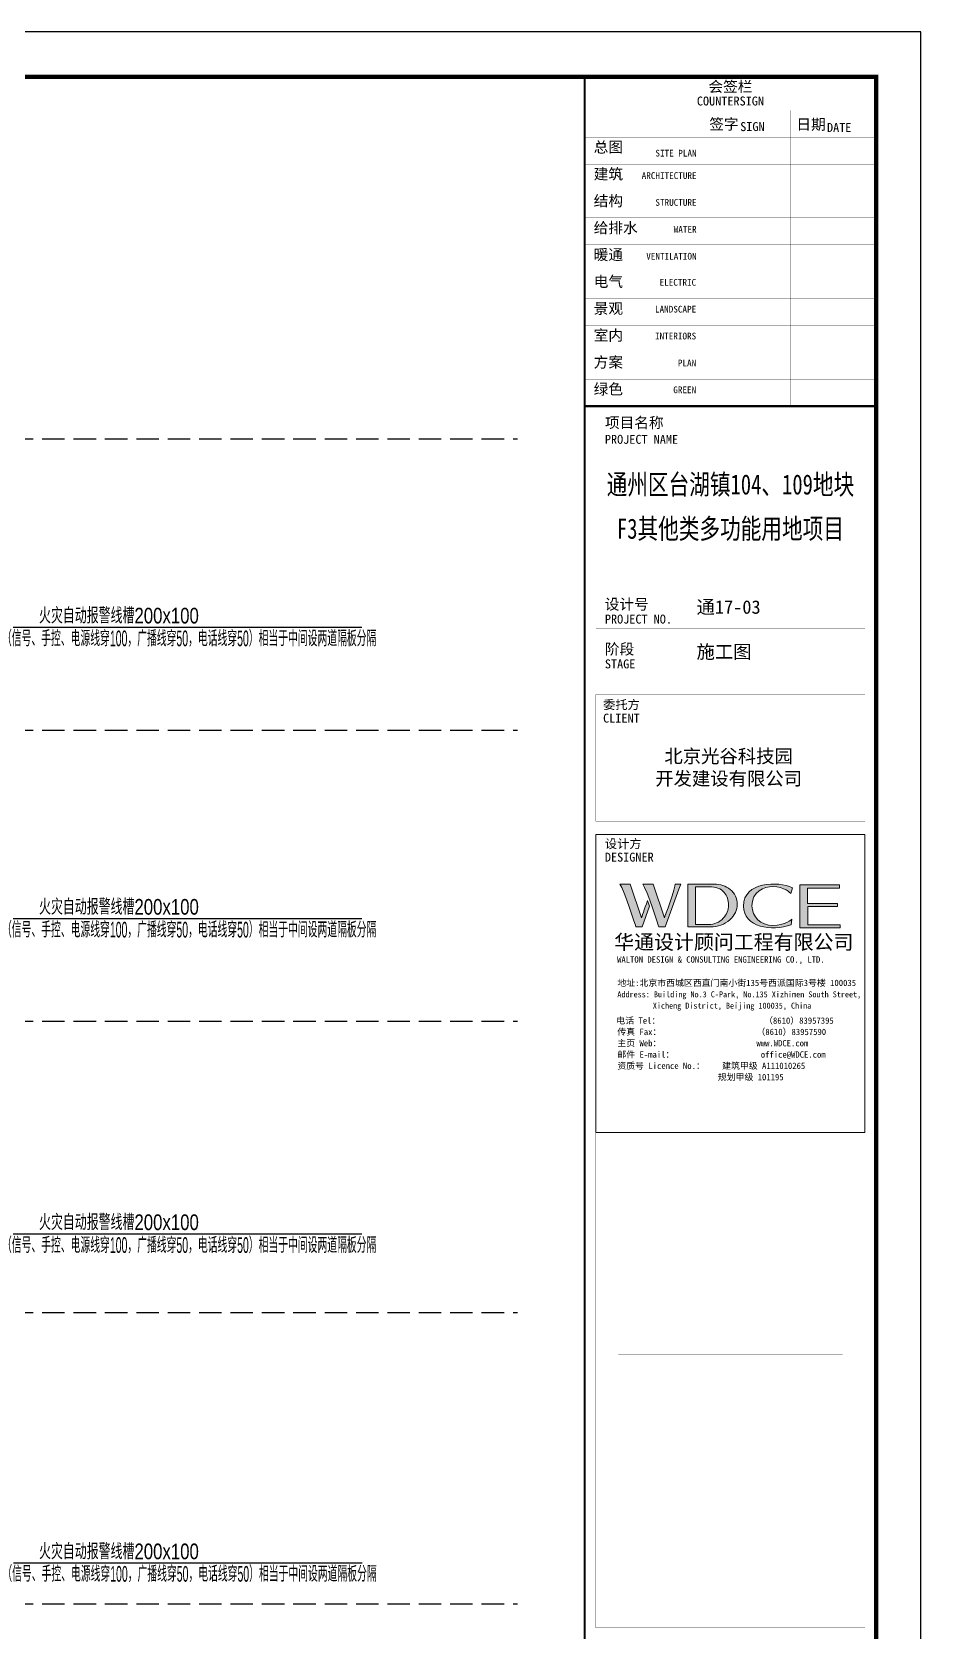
# Model space of a CAD drawing. Extents: x 169898 to 274998, y 61454 to 361069.
# Drawn here: x 255171 to 274998, y 226124 to 261813 of the extents above; entities that cross this region are included whole.
import ezdxf
from ezdxf.enums import TextEntityAlignment as Align

# ---------------------------------------------------------------- set-up
doc = ezdxf.new("R2010")
doc.units = 0
doc.header["$LTSCALE"] = 1000
doc.header["$MEASUREMENT"] = 0
doc.linetypes.add('CONTINOUS', pattern=[0])
doc.linetypes.add('DASH', pattern=[0.35, 0.25, -0.1])
doc.layers.get('0').update_dxf_attribs({"linetype": 'CONTINUOUS'})
doc.layers.get('Defpoints').update_dxf_attribs({"linetype": 'CONTINUOUS'})
for name, color, linetype in [('LAYER1', 7, 'CONTINOUS'), ('SIG_TEXT', 7, 'CONTINUOUS'), ('TEL_TITLE', 7, 'CONTINUOUS')]:
    doc.layers.add(name, color=color, linetype=linetype)
doc.styles.add('_HZTXT', font='ROS', dxfattribs={"width": 0.8, "bigfont": 'JD'})
doc.styles.add('hwxh', font='STXIHEI.TTF')
doc.styles.add('华文细黑', font='STXIHEI.TTF', dxfattribs={"height": 10})

# ---------------------------------------------------------------- blocks, each defined once
blk = doc.blocks.new('logo2')
h = blk.add_hatch(color=7)
h.paths.add_polyline_path([(19.02, -7.36), (15.84, -7.36), (15.84, -3.97), (18.97, -3.97), (18.97, -4.24), (16.46, -4.24), (16.46, -5.45), (18.81, -5.45), (18.81, -5.69), (16.47, -5.69), (16.47, -7.12), (19.02, -7.12)])
edge = h.paths.add_edge_path()
edge.add_spline(control_points=[(15.26, -4.21), (15.26, -4.21), (15.13, -4.65), (15.13, -4.65), (15.13, -4.65), (14.62, -4.1), (13.73, -4.1), (13.04, -4.1), (12.07, -4.54), (12.08, -5.62), (12.08, -6.49), (12.77, -7.16), (13.73, -7.17), (14.66, -7.17), (15.23, -6.68), (15.23, -6.68), (15.23, -6.68), (15.16, -7.11), (15.16, -7.11), (13.63, -7.7), (11.42, -7.29), (11.41, -5.64), (11.4, -3.72), (14.16, -3.66), (15.26, -4.21)], knot_values=[0, 0, 0, 0, 1, 1, 1, 2, 2, 2, 3, 3, 3, 4, 4, 4, 5, 5, 5, 6, 6, 6, 7, 7, 7, 8, 8, 8, 8], degree=3, periodic=0)
edge = h.paths.add_edge_path(flags=16)
edge.add_spline(control_points=[(10.23, -5.57), (10.23, -5.16), (10.12, -4.83), (9.9, -4.58), (9.63, -4.27), (9.23, -4.12), (8.69, -4.12), (8.69, -4.12), (7.64, -4.12), (7.64, -4.12), (7.64, -4.12), (7.64, -7.1), (7.64, -7.1), (7.64, -7.1), (8.66, -7.1), (8.66, -7.1), (9.13, -7.1), (9.52, -6.93), (9.82, -6.6), (10.09, -6.31), (10.23, -5.96), (10.23, -5.57)], knot_values=[0, 0, 0, 0, 1, 1, 1, 2, 2, 2, 3, 3, 3, 4, 4, 4, 5, 5, 5, 6, 6, 6, 7, 7, 7, 7], degree=3, periodic=0)
edge = h.paths.add_edge_path()
edge.add_spline(control_points=[(10.92, -5.51), (10.92, -5.96), (10.72, -6.37), (10.34, -6.72), (9.92, -7.1), (9.41, -7.29), (8.82, -7.29), (8.82, -7.29), (7.03, -7.29), (7.03, -7.29), (7.03, -7.29), (7.03, -3.92), (7.03, -3.92), (7.03, -3.92), (9.1, -3.92), (9.1, -3.92), (9.59, -3.92), (10.01, -4.06), (10.36, -4.34), (10.73, -4.64), (10.92, -5.03), (10.92, -5.51)], knot_values=[0, 0, 0, 0, 1, 1, 1, 2, 2, 2, 3, 3, 3, 4, 4, 4, 5, 5, 5, 6, 6, 6, 7, 7, 7, 7], degree=3, periodic=0)
at = {"lineweight": 0}
blk.add_lwpolyline([(19.02, -7.36), (15.84, -7.36), (15.84, -3.97), (18.97, -3.97), (18.97, -4.24), (16.46, -4.24), (16.46, -5.45), (18.81, -5.45), (18.81, -5.69), (16.47, -5.69), (16.47, -7.12), (19.02, -7.12), (19.02, -7.36)], dxfattribs=at)
for points, knots in [([(15.26, -4.21), (15.26, -4.21), (15.13, -4.65), (15.13, -4.65), (15.13, -4.65), (14.62, -4.1), (13.73, -4.1), (13.04, -4.1), (12.07, -4.54), (12.08, -5.62), (12.08, -6.49), (12.77, -7.16), (13.73, -7.17), (14.66, -7.17), (15.23, -6.68), (15.23, -6.68), (15.23, -6.68), (15.16, -7.11), (15.16, -7.11), (13.63, -7.7), (11.42, -7.29), (11.41, -5.64), (11.4, -3.72), (14.16, -3.66), (15.26, -4.21)], [0, 0, 0, 0, 1, 1, 1, 2, 2, 2, 3, 3, 3, 4, 4, 4, 5, 5, 5, 6, 6, 6, 7, 7, 7, 8, 8, 8, 8]), ([(10.92, -5.51), (10.92, -5.96), (10.72, -6.37), (10.34, -6.72), (9.92, -7.1), (9.41, -7.29), (8.82, -7.29), (8.82, -7.29), (7.03, -7.29), (7.03, -7.29), (7.03, -7.29), (7.03, -3.92), (7.03, -3.92), (7.03, -3.92), (9.1, -3.92), (9.1, -3.92), (9.59, -3.92), (10.01, -4.06), (10.36, -4.34), (10.73, -4.64), (10.92, -5.03), (10.92, -5.51)], [0, 0, 0, 0, 1, 1, 1, 2, 2, 2, 3, 3, 3, 4, 4, 4, 5, 5, 5, 6, 6, 6, 7, 7, 7, 7]), ([(10.23, -5.57), (10.23, -5.16), (10.12, -4.83), (9.9, -4.58), (9.63, -4.27), (9.23, -4.12), (8.69, -4.12), (8.69, -4.12), (7.64, -4.12), (7.64, -4.12), (7.64, -4.12), (7.64, -7.1), (7.64, -7.1), (7.64, -7.1), (8.66, -7.1), (8.66, -7.1), (9.13, -7.1), (9.52, -6.93), (9.82, -6.6), (10.09, -6.31), (10.23, -5.96), (10.23, -5.57)], [0, 0, 0, 0, 1, 1, 1, 2, 2, 2, 3, 3, 3, 4, 4, 4, 5, 5, 5, 6, 6, 6, 7, 7, 7, 7])]:
    blk.add_open_spline(points, degree=3, knots=knots, dxfattribs=at)
blk = doc.blocks.new('logo1')
h = blk.add_hatch(color=8)
edge = h.paths.add_edge_path()
edge.add_spline(control_points=[(3.86, -5.21), (3.63, -5.88), (3.39, -6.56), (3.39, -6.56), (3.39, -6.56), (2.5, -3.91), (2.5, -3.91), (2.5, -3.91), (1.8, -3.91), (1.69, -3.91), (2.02, -4.39), (2.95, -7.27), (2.95, -7.27), (2.95, -7.27), (3.44, -7.27), (3.44, -7.27), (3.44, -7.27), (4.03, -5.66), (4.03, -5.66), (4.03, -5.66), (3.86, -5.21), (3.86, -5.21)], knot_values=[0, 0, 0, 0, 1, 1, 1, 2, 2, 2, 3, 3, 3, 4, 4, 4, 5, 5, 5, 6, 6, 6, 7, 7, 7, 7], degree=3, periodic=0)
h = blk.add_hatch(color=7)
edge = h.paths.add_edge_path()
edge.add_spline(control_points=[(6.04, -3.91), (6.09, -4.1), (5.2, -6.56), (5.2, -6.56), (5.2, -6.56), (4.3, -3.91), (4.3, -3.91), (4.3, -3.91), (3.6, -3.91), (3.49, -3.91), (3.82, -4.39), (4.75, -7.27), (4.75, -7.27), (4.75, -7.27), (5.24, -7.27), (5.24, -7.27), (5.24, -7.27), (6.33, -4.3), (6.33, -4.3), (6.33, -4.3), (6.48, -3.91), (6.48, -3.91), (6.48, -3.91), (6.21, -3.91), (6.04, -3.91)], knot_values=[0, 0, 0, 0, 1, 1, 1, 2, 2, 2, 3, 3, 3, 4, 4, 4, 5, 5, 5, 6, 6, 6, 7, 7, 7, 8, 8, 8, 8], degree=3, periodic=0)
at = {"color": 8, "lineweight": 0}
blk.add_open_spline([(3.86, -5.21), (3.63, -5.88), (3.39, -6.56), (3.39, -6.56), (3.39, -6.56), (2.5, -3.91), (2.5, -3.91), (2.5, -3.91), (1.8, -3.91), (1.69, -3.91), (2.02, -4.39), (2.95, -7.27), (2.95, -7.27), (2.95, -7.27), (3.44, -7.27), (3.44, -7.27), (3.44, -7.27), (4.03, -5.66), (4.03, -5.66), (4.03, -5.66), (3.86, -5.21), (3.86, -5.21)], degree=3, knots=[0, 0, 0, 0, 1, 1, 1, 2, 2, 2, 3, 3, 3, 4, 4, 4, 5, 5, 5, 6, 6, 6, 7, 7, 7, 7], dxfattribs=at)
at = {"lineweight": 0}
blk.add_open_spline([(6.04, -3.91), (6.09, -4.1), (5.2, -6.56), (5.2, -6.56), (5.2, -6.56), (4.3, -3.91), (4.3, -3.91), (4.3, -3.91), (3.6, -3.91), (3.49, -3.91), (3.82, -4.39), (4.75, -7.27), (4.75, -7.27), (4.75, -7.27), (5.24, -7.27), (5.24, -7.27), (5.24, -7.27), (6.33, -4.3), (6.33, -4.3), (6.33, -4.3), (6.48, -3.91), (6.48, -3.91), (6.48, -3.91), (6.21, -3.91), (6.04, -3.91)], degree=3, knots=[0, 0, 0, 0, 1, 1, 1, 2, 2, 2, 3, 3, 3, 4, 4, 4, 5, 5, 5, 6, 6, 6, 7, 7, 7, 8, 8, 8, 8], dxfattribs=at)
blk.add_blockref('logo2', (0, 0))
blk = doc.blocks.new('时间-logo')
at = {"layer": 'Defpoints', "lineweight": 0}
blk.add_lwpolyline([(0, -23.46), (-21.17, -23.46), (-21.17, 0), (0, 0), (0, -23.46)], dxfattribs=at)
blk.add_blockref('logo1', (-20.97, 0))
at = {"style": 'hwxh'}
for s, height, p in [('华通设计顾问工程有限公司 ', 1.15, (-19.73, -9.05)), ('WALTON DESIGN & CONSULTING ENGINEERING CO., LTD.', 0.5, (-19.5, -10.1)), ('Address: Building No.3 C-Park, No.135 Xizhimen South Street, ', 0.47, (-19.48, -12.83)), ('地址:北京市西城区西直门南小街135号西派国际3号楼 100035', 0.5, (-19.48, -11.94)), ('Xicheng District, Beijing 100035, China ', 0.47, (-16.69, -13.72)), ('电话 Tel：                        （8610）83957395 ', 0.5, (-19.56, -14.91)), ('传真 Fax：                      （8610）83957590 ', 0.5, (-19.48, -15.8)), ('主页 Web：                      www.WDCE.com ', 0.5, (-19.48, -16.69)), ('邮件 E-mail：                    office@WDCE.com ', 0.5, (-19.48, -17.58)), ('资质号 Licence No.：    建筑甲级 A111010265 ', 0.5, (-19.48, -18.47)), ('   规划甲级 101195', 0.5, (-12.6, -19.36))]:
    blk.add_text(s, height=height, dxfattribs=at).set_placement(p)

msp = doc.modelspace()

# ---------------------------------------------------------------- linework, layer by layer
for p, q in [((254754, 248526), (262530, 248526)), ((254754, 242026), (262530, 242026)), ((254754, 234986), (262530, 234986)), ((254762, 227648), (262538, 227648))]:
    msp.add_line(p, q)
at = {"const_width": 50}
for points in [[(267498, 260813), (267498, 253463), (273998, 253463), (273998, 260813)], [(267498, 203413), (273998, 203413), (273998, 253463), (267498, 253463)]]:
    msp.add_lwpolyline(points, close=True, dxfattribs=at)
at = {"const_width": 5}
for points in [[(267498, 260063), (273998, 260063)], [(270084, 260063), (270084, 253463)], [(272088, 260063), (272088, 253463)], [(267498, 259463), (273998, 259463)], [(267498, 258863), (273998, 258863)], [(267498, 258263), (273998, 258263)], [(267498, 257663), (273998, 257663)], [(267498, 257063), (273998, 257063)], [(267498, 256463), (273998, 256463)], [(267498, 255863), (273998, 255863)], [(267498, 255263), (273998, 255263)], [(267498, 254663), (273998, 254663)], [(267498, 254663), (273998, 254663)], [(267498, 254063), (273998, 254063)], [(267498, 253463), (273998, 253463)], [(267748, 248499), (273748, 248499)], [(267748, 247499), (273748, 247499)], [(273748, 244198), (273748, 247024), (267748, 247024), (267748, 244198)], [(267748, 244198), (273748, 244198)], [(267748, 243904), (267748, 226195)], [(267748, 243904), (273748, 243904)], [(267748, 226195), (273748, 226195), (273748, 243904)], [(268248, 237249), (273248, 237249)], [(268248, 232295), (273248, 232295)], [(268248, 226898), (273248, 226898)], [(267748, 226195), (273748, 226195)]]:
    msp.add_lwpolyline(points, dxfattribs=at)
at = {"layer": 'LAYER1', "linetype": 'DASH', "ltscale": 2}
for p, q in [((174899, 252733), (265998, 252733)), ((174899, 246233), (265998, 246233)), ((174899, 239733), (265998, 239733)), ((174899, 233233), (265998, 233233)), ((174899, 226733), (265998, 226733))]:
    msp.add_line(p, q, dxfattribs=at)
at = {"layer": 'TEL_TITLE'}
msp.add_lwpolyline([(169898, 202413), (274998, 202413), (274998, 261813), (169898, 261813)], close=True, dxfattribs=at)
at = {"layer": 'TEL_TITLE', "const_width": 100}
msp.add_lwpolyline([(172398, 203413), (273998, 203413), (273998, 260813), (172398, 260813)], close=True, dxfattribs=at)

# ---------------------------------------------------------------- block references
at = {"ltscale": 0.001, "xscale": 283.4689937531525, "yscale": 283.4689937531525, "zscale": 283.4689937531525}
msp.add_blockref('时间-logo', (273748, 243904), dxfattribs=at)

# ---------------------------------------------------------------- texts
at = {"style": '华文细黑'}
for s, height, p in [('会签栏', 240, (270748, 260713)), ('COUNTERSIGN', 200, (270748, 260372))]:
    msp.add_text(s, height=height, dxfattribs=at).set_placement(p, align=Align.TOP_CENTER)
for s, height, p in [('签字', 240, (270276, 259876)), ('日期', 240, (272219, 259871)), ('SIGN', 200, (270966, 259801)), ('DATE', 200, (272902, 259782)), ('总图', 240, (267698, 259363)), ('建筑', 240, (267698, 258763)), ('结构', 240, (267698, 258163)), ('给排水', 240, (267698, 257563)), ('暖通', 240, (267698, 256963)), ('电气', 240, (267698, 256363)), ('景观', 240, (267698, 255763)), ('室内', 240, (267698, 255163)), ('方案', 240, (267698, 254563)), ('绿色', 240, (267698, 253963)), ('项目名称', 240, (267948, 253213)), ('PROJECT NAME', 200, (267948, 252821)), ('设计号', 240, (267944, 249161)), ('PROJECT NO.', 200, (267948, 248809)), ('阶段', 240, (267948, 248160)), ('STAGE', 200, (267948, 247809)), ('委托方', 200, (267908, 246899)), ('CLIENT', 200, (267908, 246599)), ('设计方', 200, (267948, 243796)), ('DESIGNER', 200, (267948, 243496))]:
    msp.add_text(s, height=height, dxfattribs=at).set_placement(p, align=Align.TOP_LEFT)
for s, p in [('SITE PLAN', (269993, 259183)), ('ARCHITECTURE', (269993, 258683)), ('STRUCTURE', (269993, 258083)), ('WATER', (269993, 257483)), ('VENTILATION', (269993, 256883)), ('ELECTRIC', (269984, 256301)), ('LANDSCAPE', (269984, 255701)), ('INTERIORS', (269984, 255101)), ('PLAN', (269984, 254501)), ('GREEN', (269984, 253901))]:
    msp.add_text(s, height=150, dxfattribs=at).set_placement(p, align=Align.TOP_RIGHT)
at = {"color": 4, "style": '华文细黑', "width": 0.75}
for s, p in [('通州区台湖镇104、109地块', (270748, 251490)), ('F3其他类多功能用地项目', (270748, 250503))]:
    msp.add_text(s, height=450, dxfattribs=at).set_placement(p, align=Align.CENTER)
at = {"color": 4, "ltscale": 0.001, "char_height": 300, "width": 5848.95, "style": '华文细黑'}
for s, insert, attachment_point in [('通17-03', (269992, 248964), 4), ('施工图', (269992, 247964), 4), ('北京光谷科技园\\P开发建设有限公司', (270708, 245383), 5)]:
    msp.add_mtext(s, dxfattribs=dict(at, insert=insert, attachment_point=attachment_point))
at = {"layer": 'SIG_TEXT', "style": '_HZTXT'}
for s, width, p in [('火灾自动报警线槽200x100', 0.8, (257110, 248787)), ('（信号、手控、电源线穿100，广播线穿50，电话线穿50）相当于中间设两道隔板分隔', 0.5, (258676, 248278)), ('火灾自动报警线槽200x100', 0.8, (257110, 242287)), ('（信号、手控、电源线穿100，广播线穿50，电话线穿50）相当于中间设两道隔板分隔', 0.5, (258676, 241778)), ('火灾自动报警线槽200x100', 0.8, (257110, 235248)), ('（信号、手控、电源线穿100，广播线穿50，电话线穿50）相当于中间设两道隔板分隔', 0.5, (258676, 234738)), ('火灾自动报警线槽200x100', 0.8, (257110, 227901)), ('（信号、手控、电源线穿100，广播线穿50，电话线穿50）相当于中间设两道隔板分隔', 0.5, (258684, 227400))]:
    msp.add_text(s, height=350, dxfattribs=dict(at, width=width)).set_placement(p, align=Align.MIDDLE_CENTER)

doc.saveas('drawing.dxf')
